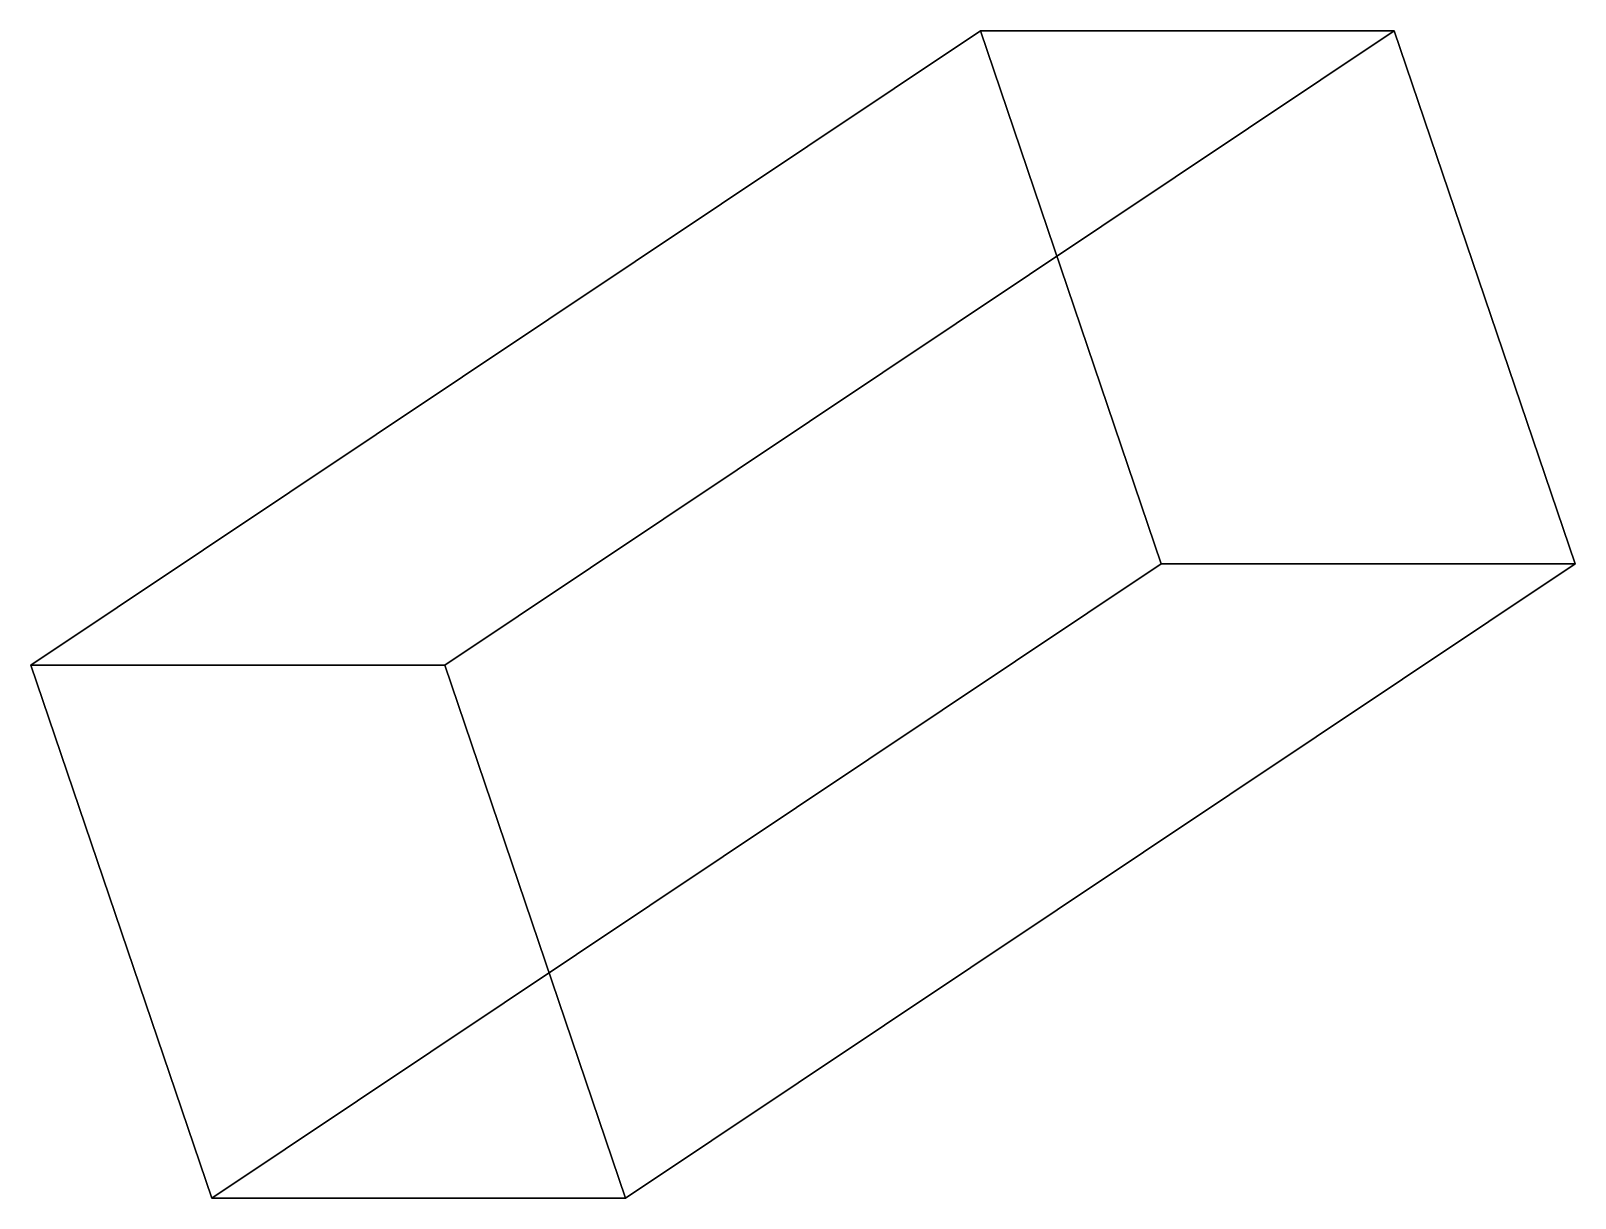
# Model space of a CAD drawing. Header units: metres. Extents: x -26.2 to 26.2, y -19.8 to 19.8.
import ezdxf

# ---------------------------------------------------------------- set-up
doc = ezdxf.new("R2010")
doc.units = ezdxf.units.M

msp = doc.modelspace()

# ---------------------------------------------------------------- linework, layer by layer
for p, q in [((-26.166, -1.716, -136.979), (6.01, 19.774, -105.31)), ((6.01, 19.774, -105.31), (-26.166, -1.716, -136.979)), ((20.039, 19.774, -119.564), (-12.136, -1.716, -151.233)), ((-12.136, -1.716, -151.233), (20.039, 19.774, -119.564)), ((12.136, 1.716, -99.28), (6.01, 19.774, -105.31)), ((6.01, 19.774, -105.31), (20.039, 19.774, -119.564)), ((6.01, 19.774, -105.31), (12.136, 1.716, -99.28)), ((20.039, 19.774, -119.564), (6.01, 19.774, -105.31)), ((20.039, 19.774, -119.564), (26.166, 1.716, -113.534)), ((26.166, 1.716, -113.534), (20.039, 19.774, -119.564)), ((12.136, 1.716, -99.28), (-20.039, -19.774, -130.949)), ((-20.039, -19.774, -130.949), (12.136, 1.716, -99.28)), ((-6.01, -19.774, -145.203), (26.166, 1.716, -113.534)), ((26.166, 1.716, -113.534), (-6.01, -19.774, -145.203)), ((26.166, 1.716, -113.534), (12.136, 1.716, -99.28)), ((12.136, 1.716, -99.28), (26.166, 1.716, -113.534)), ((-12.136, -1.716, -151.233), (-26.166, -1.716, -136.979)), ((-26.166, -1.716, -136.979), (-20.039, -19.774, -130.949)), ((-20.039, -19.774, -130.949), (-26.166, -1.716, -136.979)), ((-26.166, -1.716, -136.979), (-12.136, -1.716, -151.233)), ((-6.01, -19.774, -145.203), (-12.136, -1.716, -151.233)), ((-12.136, -1.716, -151.233), (-6.01, -19.774, -145.203)), ((-20.039, -19.774, -130.949), (-6.01, -19.774, -145.203)), ((-6.01, -19.774, -145.203), (-20.039, -19.774, -130.949))]:
    msp.add_line(p, q)

doc.saveas('drawing.dxf')
